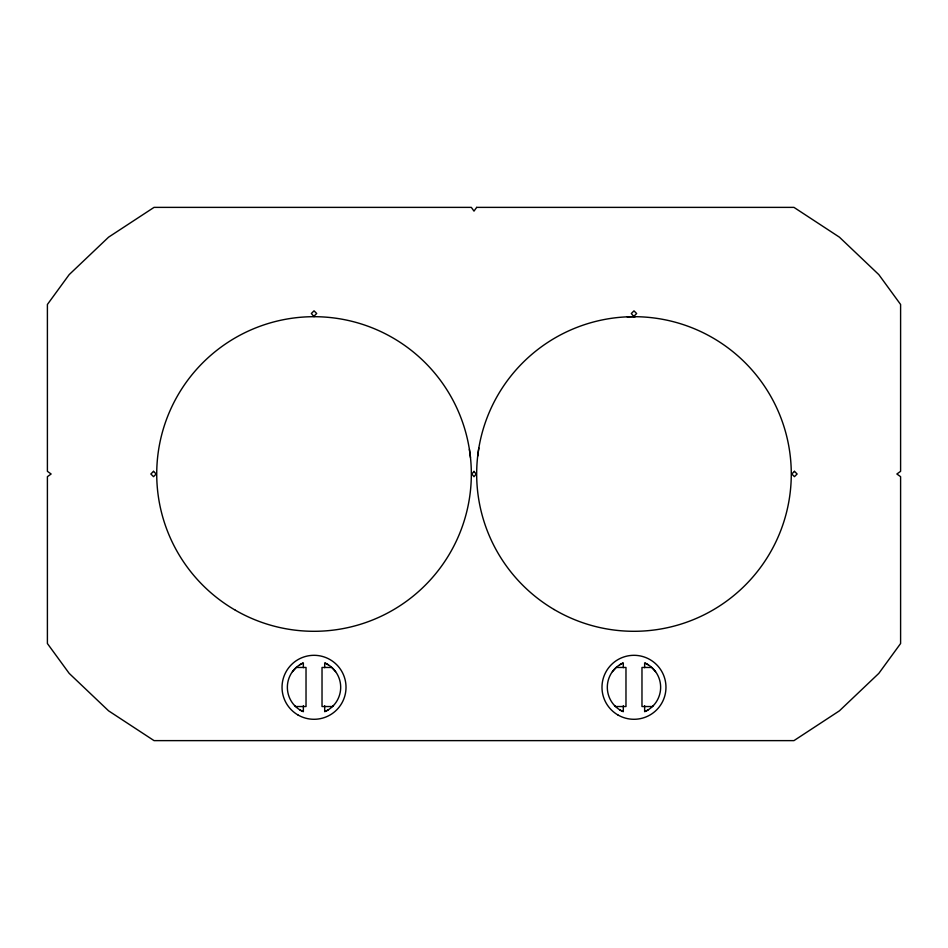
<?xml version="1.0" encoding="UTF-8"?>
<svg xmlns="http://www.w3.org/2000/svg" width="948" height="948" viewBox="0 0 948 948"><rect width="100%" height="100%" fill="white"/><g stroke="black" fill="none" stroke-linecap="round" stroke-linejoin="round"><path stroke-width="1.42" d="M477.685 456.154L478.835 448.001M292.458 671.622L296.274 667.463L306.026 667.463L306.026 706.533L295.634 706.533L294.591 705.549M612.408 671.622L616.224 667.463L625.976 667.463L625.976 706.533L615.584 706.533L614.541 705.549M314.025 316.158L316.691 313.492L314.025 310.826L311.359 313.492L314.025 316.691M633.975 316.194L636.641 313.527L633.975 310.861L631.309 313.527L633.975 316.727M333.459 705.549L332.416 706.533L322.024 706.533L322.024 667.463L331.776 667.463L335.592 671.622M653.409 705.549L652.366 706.533L641.974 706.533L641.974 667.463L651.726 667.463L655.542 671.622M299.734 664.785L303.36 662.901L303.36 667.676M324.69 705.727L324.69 711.699L328.316 709.815M619.684 664.785L623.31 662.901L623.31 667.676M644.64 705.727L644.64 711.699L648.266 709.815M627.149 316.833L635.385 316.703M648.266 664.785L644.64 662.901L644.64 667.676M619.684 709.815L623.31 711.699L623.31 705.727M328.316 664.785L324.69 662.901L324.69 667.676M299.734 709.815L303.36 711.699L303.36 705.727M469.402 449.388L470.469 457.552M325.377 663.173A26.663 26.663 0 0 1 325.377 711.427M302.673 711.427A26.663 26.663 0 0 1 302.673 663.173M645.327 663.173A26.663 26.663 0 0 1 645.327 711.427M622.623 711.427A26.663 26.663 0 0 1 622.623 663.173M476.666 207.375L474 211.108L471.334 207.375L154.05 207.375L108.582 237.166L69.18 274.624L47.4 304.474L47.4 471.334L51.133 474L47.4 476.666L47.4 643.526L69.18 673.376L108.582 710.834L154.05 740.625L793.95 740.625L839.418 710.834L878.82 673.376L900.6 643.526L900.6 476.666L896.867 474L900.6 471.334L900.6 304.474L878.82 274.624L839.418 237.166L793.95 207.375L476.666 207.375M474 471.381L471.867 474.012L474 476.714L476.133 474.107L474 471.381M153.517 471.334L150.851 474L153.517 476.666L156.183 474L153.517 471.334M794.448 471.334L791.781 474L794.448 476.666L797.114 474L794.448 471.334M298.028 715.005A31.995 31.995 0 0 0 346.02 687.3A31.995 31.995 0 0 0 298.028 659.595A31.995 31.995 0 0 0 298.028 715.005M617.978 715.005A31.995 31.995 0 0 0 665.97 687.3A31.995 31.995 0 0 0 617.978 659.595A31.995 31.995 0 0 0 617.978 715.005M235.377 610.228A157.309 157.309 0 0 0 471.334 474A157.309 157.309 0 0 0 235.365 337.772A157.309 157.309 0 0 0 235.377 610.228M554.106 609.517A157.309 157.309 0 0 0 791.272 475.41A157.309 157.309 0 0 0 556.547 337.061A157.309 157.309 0 0 0 554.106 609.517"/></g></svg>
